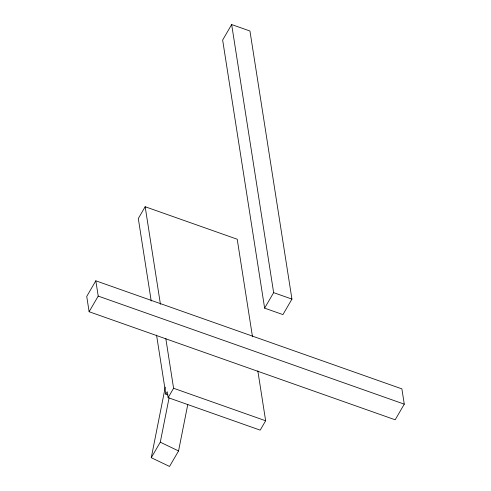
<?xml version="1.0" encoding="UTF-8"?>
<svg xmlns="http://www.w3.org/2000/svg" width="491" height="491" viewBox="0 0 491 491"><rect width="100%" height="100%" fill="white"/><g stroke="black" fill="none" stroke-linecap="round" stroke-linejoin="round"><path stroke-width="0.74" d="M187.801 404.369L178.558 450.947L169.542 466.45L151.265 457.692L165.283 387.08M151.265 457.692L160.281 442.195L169.076 397.87M231.66 24.55L222.644 40.053L264.631 308.139L282.926 314.602L291.936 299.099L249.956 31.013L231.66 24.55L273.64 292.642L264.631 308.139M95.819 280.809L86.729 296.441L89.123 311.73L395.181 419.793L404.271 404.161L401.877 388.872L95.819 280.809L98.212 296.091L89.123 311.73M252.497 336.808L237.221 239.234L145.164 206.729L138.302 218.532L151.222 301.038M167.959 394.911L165.805 394.15L167.21 391.726L168.137 397.642L260.193 430.147L265.643 420.769L257.83 370.846M168.137 397.642L173.587 388.264L165.774 338.342M273.64 292.642L291.936 299.099M98.212 296.091L404.271 404.161M173.587 388.264L265.643 420.769M160.281 442.195L178.558 450.947M145.164 206.729L160.44 304.303M156.555 335.108L165.805 394.15"/></g></svg>
